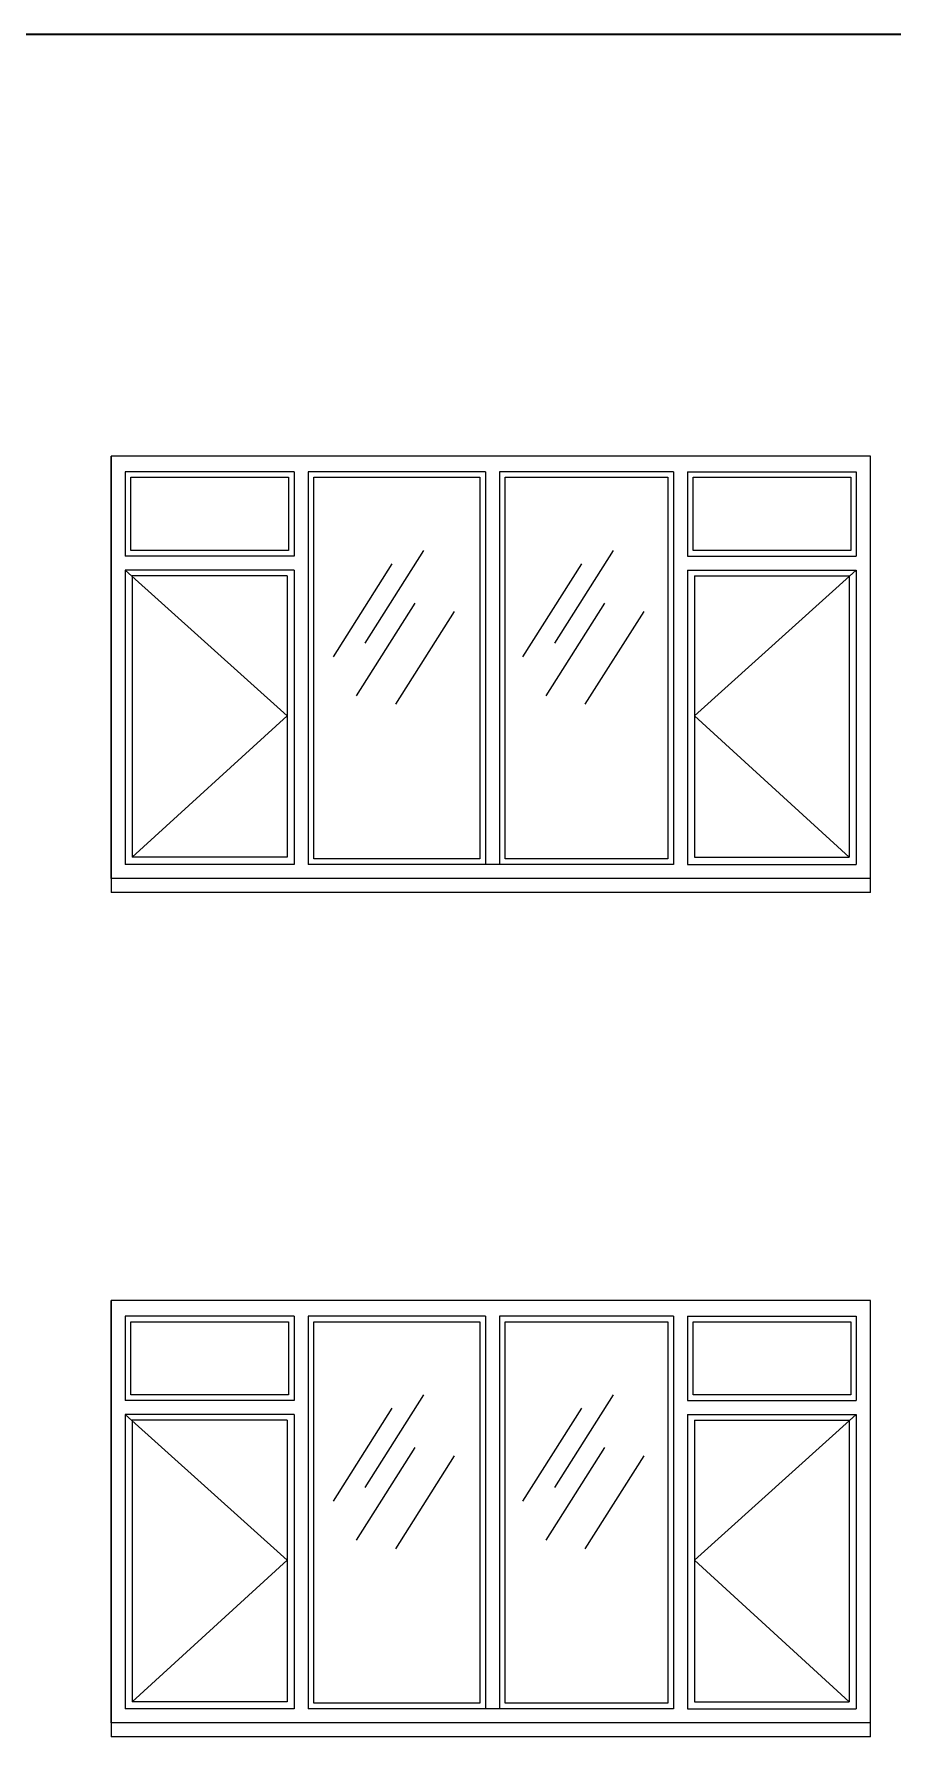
# Model space of a CAD drawing. Header units: inches. Extents: x -7543 to -822, y 102837 to 190349.
# Drawn here: x -826.7258 to -826.6648, y 102837.1789 to 102837.2999 of the extents above; entities that cross this region are included whole.
import ezdxf

# ---------------------------------------------------------------- set-up
doc = ezdxf.new("R2010")
doc.units = ezdxf.units.IN
doc.header["$MEASUREMENT"] = 0
doc.linetypes.add('ACAD_ISO07W100', pattern=[3, 0, -3])
doc.layers.add('DUVAR', color=7, linetype='Continuous', lineweight=35, true_color=0xfc4642)
doc.layers.add('PENCERE', color=7, linetype='Continuous', lineweight=18, true_color=0xffb360)

msp = doc.modelspace()

# ---------------------------------------------------------------- linework, layer by layer
at = {"layer": 'DUVAR'}
msp.add_line((-826.72741, 102837.29989, -0.002), (-826.6632, 102837.29989, -0.002), dxfattribs=at)
at = {"layer": 'PENCERE'}
for p, q in [((-826.72036, 102837.23989, -0.002), (-826.72036, 102837.26989, -0.002)), ((-826.66641, 102837.26989, -0.002), (-826.72036, 102837.26989, -0.002)), ((-826.72036, 102837.26989, -0.002), (-826.72036, 102837.23989, -0.002)), ((-826.72036, 102837.23989, -0.002), (-826.72036, 102837.26989, -0.002)), ((-826.66641, 102837.26989, -0.002), (-826.72036, 102837.26989, -0.002)), ((-826.72036, 102837.26989, -0.002), (-826.72036, 102837.23989, -0.002)), ((-826.66641, 102837.23889, -0.002), (-826.66641, 102837.26989, -0.002)), ((-826.66641, 102837.23889, -0.002), (-826.66641, 102837.26989, -0.002)), ((-826.71936, 102837.26879, -0.002), (-826.71936, 102837.26279, -0.002)), ((-826.70736, 102837.26879, -0.002), (-826.71936, 102837.26879, -0.002)), ((-826.71936, 102837.26879, -0.002), (-826.71936, 102837.26279, -0.002)), ((-826.70736, 102837.26879, -0.002), (-826.71936, 102837.26879, -0.002)), ((-826.71896, 102837.26839, -0.002), (-826.70776, 102837.26839, -0.002)), ((-826.71896, 102837.26319, -0.002), (-826.71896, 102837.26839, -0.002)), ((-826.71896, 102837.26839, -0.002), (-826.70776, 102837.26839, -0.002)), ((-826.71896, 102837.26319, -0.002), (-826.71896, 102837.26839, -0.002)), ((-826.70776, 102837.26839, -0.002), (-826.70776, 102837.26319, -0.002)), ((-826.70776, 102837.26839, -0.002), (-826.70776, 102837.26319, -0.002)), ((-826.70736, 102837.26879, -0.002), (-826.70736, 102837.26279, -0.002)), ((-826.70736, 102837.26879, -0.002), (-826.70736, 102837.26279, -0.002)), ((-826.70636, 102837.26879, -0.002), (-826.70636, 102837.26279, -0.002)), ((-826.70636, 102837.26879, -0.002), (-826.70636, 102837.24089, -0.002)), ((-826.69377, 102837.26879, -0.002), (-826.70636, 102837.26879, -0.002)), ((-826.70636, 102837.26879, -0.002), (-826.70636, 102837.26279, -0.002)), ((-826.70636, 102837.26879, -0.002), (-826.70636, 102837.24089, -0.002)), ((-826.69377, 102837.26879, -0.002), (-826.70636, 102837.26879, -0.002)), ((-826.70596, 102837.26839, -0.002), (-826.69417, 102837.26839, -0.002)), ((-826.70596, 102837.24129, -0.002), (-826.70596, 102837.26839, -0.002)), ((-826.70596, 102837.26839, -0.002), (-826.69417, 102837.26839, -0.002)), ((-826.70596, 102837.24129, -0.002), (-826.70596, 102837.26839, -0.002)), ((-826.69417, 102837.26839, -0.002), (-826.69417, 102837.24129, -0.002)), ((-826.69417, 102837.26839, -0.002), (-826.69417, 102837.24129, -0.002)), ((-826.69377, 102837.26879, -0.002), (-826.69377, 102837.26279, -0.002)), ((-826.69377, 102837.26879, -0.002), (-826.69377, 102837.24089, -0.002)), ((-826.69377, 102837.26879, -0.002), (-826.69377, 102837.26279, -0.002)), ((-826.69377, 102837.26879, -0.002), (-826.69377, 102837.24089, -0.002)), ((-826.68041, 102837.26879, -0.002), (-826.69277, 102837.26879, -0.002)), ((-826.69277, 102837.26879, -0.002), (-826.69277, 102837.26279, -0.002)), ((-826.69277, 102837.26879, -0.002), (-826.69277, 102837.24089, -0.002)), ((-826.68041, 102837.26879, -0.002), (-826.69277, 102837.26879, -0.002)), ((-826.69277, 102837.26879, -0.002), (-826.69277, 102837.26279, -0.002)), ((-826.69277, 102837.26879, -0.002), (-826.69277, 102837.24089, -0.002)), ((-826.69237, 102837.26839, -0.002), (-826.68081, 102837.26839, -0.002)), ((-826.69237, 102837.24129, -0.002), (-826.69237, 102837.26839, -0.002)), ((-826.69237, 102837.26839, -0.002), (-826.68081, 102837.26839, -0.002)), ((-826.69237, 102837.24129, -0.002), (-826.69237, 102837.26839, -0.002)), ((-826.68081, 102837.26839, -0.002), (-826.68081, 102837.24129, -0.002)), ((-826.68081, 102837.26839, -0.002), (-826.68081, 102837.24129, -0.002)), ((-826.68041, 102837.26879, -0.002), (-826.68041, 102837.26279, -0.002)), ((-826.68041, 102837.26879, -0.002), (-826.68041, 102837.24089, -0.002)), ((-826.68041, 102837.26879, -0.002), (-826.68041, 102837.26279, -0.002)), ((-826.68041, 102837.26879, -0.002), (-826.68041, 102837.24089, -0.002)), ((-826.67941, 102837.26879, -0.002), (-826.67941, 102837.26279, -0.002)), ((-826.67941, 102837.26879, -0.002), (-826.66741, 102837.26879, -0.002)), ((-826.67941, 102837.26879, -0.002), (-826.67941, 102837.26279, -0.002)), ((-826.67941, 102837.26879, -0.002), (-826.66741, 102837.26879, -0.002)), ((-826.67901, 102837.26839, -0.002), (-826.66781, 102837.26839, -0.002)), ((-826.67901, 102837.26319, -0.002), (-826.67901, 102837.26839, -0.002)), ((-826.67901, 102837.26839, -0.002), (-826.66781, 102837.26839, -0.002)), ((-826.67901, 102837.26319, -0.002), (-826.67901, 102837.26839, -0.002)), ((-826.66781, 102837.26839, -0.002), (-826.66781, 102837.26319, -0.002)), ((-826.66781, 102837.26839, -0.002), (-826.66781, 102837.26319, -0.002)), ((-826.66741, 102837.26879, -0.002), (-826.66741, 102837.26279, -0.002)), ((-826.66741, 102837.26879, -0.002), (-826.66741, 102837.26279, -0.002)), ((-826.70636, 102837.26524, -0.002), (-826.70636, 102837.26279, -0.002)), ((-826.70636, 102837.26524, -0.002), (-826.70636, 102837.26279, -0.002)), ((-826.68041, 102837.26524, -0.002), (-826.68041, 102837.26279, -0.002)), ((-826.68041, 102837.26524, -0.002), (-826.68041, 102837.26279, -0.002)), ((-826.70736, 102837.26279, -0.002), (-826.71936, 102837.26279, -0.002)), ((-826.70736, 102837.26279, -0.002), (-826.71936, 102837.26279, -0.002)), ((-826.70776, 102837.26319, -0.002), (-826.71896, 102837.26319, -0.002)), ((-826.70776, 102837.26319, -0.002), (-826.71896, 102837.26319, -0.002)), ((-826.69816, 102837.26319, -0.002), (-826.70233, 102837.2566, -0.002)), ((-826.68469, 102837.26319, -0.002), (-826.68886, 102837.2566, -0.002)), ((-826.67941, 102837.26279, -0.002), (-826.66741, 102837.26279, -0.002)), ((-826.67941, 102837.26279, -0.002), (-826.66741, 102837.26279, -0.002)), ((-826.66781, 102837.26319, -0.002), (-826.67901, 102837.26319, -0.002)), ((-826.66781, 102837.26319, -0.002), (-826.67901, 102837.26319, -0.002)), ((-826.71936, 102837.26179, -0.002), (-826.71936, 102837.24089, -0.002)), ((-826.70736, 102837.26179, -0.002), (-826.71936, 102837.26179, -0.002)), ((-826.71936, 102837.26179, -0.002), (-826.71936, 102837.24089, -0.002)), ((-826.70736, 102837.26179, -0.002), (-826.71936, 102837.26179, -0.002)), ((-826.71886, 102837.26139, -0.002), (-826.71886, 102837.24139, -0.002)), ((-826.70786, 102837.26139, -0.002), (-826.71886, 102837.26139, -0.002)), ((-826.71886, 102837.26139, -0.002), (-826.71886, 102837.24139, -0.002)), ((-826.70786, 102837.26139, -0.002), (-826.71886, 102837.26139, -0.002)), ((-826.70786, 102837.26139, -0.002), (-826.70786, 102837.24139, -0.002)), ((-826.70786, 102837.26139, -0.002), (-826.70786, 102837.24139, -0.002)), ((-826.70736, 102837.26179, -0.002), (-826.70736, 102837.24089, -0.002)), ((-826.70736, 102837.26179, -0.002), (-826.70736, 102837.24089, -0.002)), ((-826.70042, 102837.26224, -0.002), (-826.70459, 102837.25564, -0.002)), ((-826.68695, 102837.26224, -0.002), (-826.69112, 102837.25564, -0.002)), ((-826.67941, 102837.26179, -0.002), (-826.67941, 102837.24089, -0.002)), ((-826.67941, 102837.26179, -0.002), (-826.66741, 102837.26179, -0.002)), ((-826.67941, 102837.26179, -0.002), (-826.67941, 102837.24089, -0.002)), ((-826.67941, 102837.26179, -0.002), (-826.66741, 102837.26179, -0.002)), ((-826.67891, 102837.26139, -0.002), (-826.67891, 102837.24139, -0.002)), ((-826.67891, 102837.26139, -0.002), (-826.66791, 102837.26139, -0.002)), ((-826.67891, 102837.26139, -0.002), (-826.67891, 102837.24139, -0.002)), ((-826.67891, 102837.26139, -0.002), (-826.66791, 102837.26139, -0.002)), ((-826.66791, 102837.26139, -0.002), (-826.66791, 102837.24139, -0.002)), ((-826.66791, 102837.26139, -0.002), (-826.66791, 102837.24139, -0.002)), ((-826.66741, 102837.26179, -0.002), (-826.66741, 102837.24089, -0.002)), ((-826.66741, 102837.26179, -0.002), (-826.66741, 102837.24089, -0.002)), ((-826.69877, 102837.25946, -0.002), (-826.70294, 102837.25286, -0.002)), ((-826.69599, 102837.25885, -0.002), (-826.70016, 102837.25226, -0.002)), ((-826.6853, 102837.25946, -0.002), (-826.68947, 102837.25286, -0.002)), ((-826.68252, 102837.25885, -0.002), (-826.68669, 102837.25226, -0.002)), ((-826.70736, 102837.24089, -0.002), (-826.71936, 102837.24089, -0.002)), ((-826.70736, 102837.24089, -0.002), (-826.71936, 102837.24089, -0.002)), ((-826.70786, 102837.24139, -0.002), (-826.71886, 102837.24139, -0.002)), ((-826.70786, 102837.24139, -0.002), (-826.71886, 102837.24139, -0.002)), ((-826.68041, 102837.24089, -0.002), (-826.70636, 102837.24089, -0.002)), ((-826.68041, 102837.24089, -0.002), (-826.70636, 102837.24089, -0.002)), ((-826.69417, 102837.24129, -0.002), (-826.70596, 102837.24129, -0.002)), ((-826.69417, 102837.24129, -0.002), (-826.70596, 102837.24129, -0.002)), ((-826.68081, 102837.24129, -0.002), (-826.69237, 102837.24129, -0.002)), ((-826.68081, 102837.24129, -0.002), (-826.69237, 102837.24129, -0.002)), ((-826.67941, 102837.24089, -0.002), (-826.66741, 102837.24089, -0.002)), ((-826.67941, 102837.24089, -0.002), (-826.66741, 102837.24089, -0.002)), ((-826.67891, 102837.24139, -0.002), (-826.66791, 102837.24139, -0.002)), ((-826.67891, 102837.24139, -0.002), (-826.66791, 102837.24139, -0.002)), ((-826.66641, 102837.23989, -0.002), (-826.72036, 102837.23989, -0.002)), ((-826.72036, 102837.23989, -0.002), (-826.72036, 102837.23889, -0.002)), ((-826.66641, 102837.23989, -0.002), (-826.72036, 102837.23989, -0.002)), ((-826.72036, 102837.23989, -0.002), (-826.72036, 102837.23889, -0.002)), ((-826.66641, 102837.23889, -0.002), (-826.72036, 102837.23889, -0.002)), ((-826.66641, 102837.23889, -0.002), (-826.72036, 102837.23889, -0.002)), ((-826.72036, 102837.17989, -0.002), (-826.72036, 102837.20989, -0.002)), ((-826.66641, 102837.20989, -0.002), (-826.72036, 102837.20989, -0.002)), ((-826.72036, 102837.20989, -0.002), (-826.72036, 102837.17989, -0.002)), ((-826.72036, 102837.17989, -0.002), (-826.72036, 102837.20989, -0.002)), ((-826.66641, 102837.20989, -0.002), (-826.72036, 102837.20989, -0.002)), ((-826.72036, 102837.20989, -0.002), (-826.72036, 102837.17989, -0.002)), ((-826.66641, 102837.17889, -0.002), (-826.66641, 102837.20989, -0.002)), ((-826.66641, 102837.17889, -0.002), (-826.66641, 102837.20989, -0.002)), ((-826.71936, 102837.20879, -0.002), (-826.71936, 102837.20279, -0.002)), ((-826.70736, 102837.20879, -0.002), (-826.71936, 102837.20879, -0.002)), ((-826.71936, 102837.20879, -0.002), (-826.71936, 102837.20279, -0.002)), ((-826.70736, 102837.20879, -0.002), (-826.71936, 102837.20879, -0.002)), ((-826.71896, 102837.20839, -0.002), (-826.70776, 102837.20839, -0.002)), ((-826.71896, 102837.20319, -0.002), (-826.71896, 102837.20839, -0.002)), ((-826.71896, 102837.20839, -0.002), (-826.70776, 102837.20839, -0.002)), ((-826.71896, 102837.20319, -0.002), (-826.71896, 102837.20839, -0.002)), ((-826.70776, 102837.20839, -0.002), (-826.70776, 102837.20319, -0.002)), ((-826.70776, 102837.20839, -0.002), (-826.70776, 102837.20319, -0.002)), ((-826.70736, 102837.20879, -0.002), (-826.70736, 102837.20279, -0.002)), ((-826.70736, 102837.20879, -0.002), (-826.70736, 102837.20279, -0.002)), ((-826.70636, 102837.20879, -0.002), (-826.70636, 102837.20279, -0.002)), ((-826.70636, 102837.20879, -0.002), (-826.70636, 102837.18089, -0.002)), ((-826.69377, 102837.20879, -0.002), (-826.70636, 102837.20879, -0.002)), ((-826.70636, 102837.20879, -0.002), (-826.70636, 102837.20279, -0.002)), ((-826.70636, 102837.20879, -0.002), (-826.70636, 102837.18089, -0.002)), ((-826.69377, 102837.20879, -0.002), (-826.70636, 102837.20879, -0.002)), ((-826.70596, 102837.20839, -0.002), (-826.69417, 102837.20839, -0.002)), ((-826.70596, 102837.18129, -0.002), (-826.70596, 102837.20839, -0.002)), ((-826.70596, 102837.20839, -0.002), (-826.69417, 102837.20839, -0.002)), ((-826.70596, 102837.18129, -0.002), (-826.70596, 102837.20839, -0.002)), ((-826.69417, 102837.20839, -0.002), (-826.69417, 102837.18129, -0.002)), ((-826.69417, 102837.20839, -0.002), (-826.69417, 102837.18129, -0.002)), ((-826.69377, 102837.20879, -0.002), (-826.69377, 102837.20279, -0.002)), ((-826.69377, 102837.20879, -0.002), (-826.69377, 102837.18089, -0.002)), ((-826.69377, 102837.20879, -0.002), (-826.69377, 102837.20279, -0.002)), ((-826.69377, 102837.20879, -0.002), (-826.69377, 102837.18089, -0.002)), ((-826.68041, 102837.20879, -0.002), (-826.69277, 102837.20879, -0.002)), ((-826.69277, 102837.20879, -0.002), (-826.69277, 102837.20279, -0.002)), ((-826.69277, 102837.20879, -0.002), (-826.69277, 102837.18089, -0.002)), ((-826.68041, 102837.20879, -0.002), (-826.69277, 102837.20879, -0.002)), ((-826.69277, 102837.20879, -0.002), (-826.69277, 102837.20279, -0.002)), ((-826.69277, 102837.20879, -0.002), (-826.69277, 102837.18089, -0.002)), ((-826.69237, 102837.20839, -0.002), (-826.68081, 102837.20839, -0.002)), ((-826.69237, 102837.18129, -0.002), (-826.69237, 102837.20839, -0.002)), ((-826.69237, 102837.20839, -0.002), (-826.68081, 102837.20839, -0.002)), ((-826.69237, 102837.18129, -0.002), (-826.69237, 102837.20839, -0.002)), ((-826.68081, 102837.20839, -0.002), (-826.68081, 102837.18129, -0.002)), ((-826.68081, 102837.20839, -0.002), (-826.68081, 102837.18129, -0.002)), ((-826.68041, 102837.20879, -0.002), (-826.68041, 102837.20279, -0.002)), ((-826.68041, 102837.20879, -0.002), (-826.68041, 102837.18089, -0.002)), ((-826.68041, 102837.20879, -0.002), (-826.68041, 102837.20279, -0.002)), ((-826.68041, 102837.20879, -0.002), (-826.68041, 102837.18089, -0.002)), ((-826.67941, 102837.20879, -0.002), (-826.67941, 102837.20279, -0.002)), ((-826.67941, 102837.20879, -0.002), (-826.66741, 102837.20879, -0.002)), ((-826.67941, 102837.20879, -0.002), (-826.67941, 102837.20279, -0.002)), ((-826.67941, 102837.20879, -0.002), (-826.66741, 102837.20879, -0.002)), ((-826.67901, 102837.20839, -0.002), (-826.66781, 102837.20839, -0.002)), ((-826.67901, 102837.20319, -0.002), (-826.67901, 102837.20839, -0.002)), ((-826.67901, 102837.20839, -0.002), (-826.66781, 102837.20839, -0.002)), ((-826.67901, 102837.20319, -0.002), (-826.67901, 102837.20839, -0.002)), ((-826.66781, 102837.20839, -0.002), (-826.66781, 102837.20319, -0.002)), ((-826.66781, 102837.20839, -0.002), (-826.66781, 102837.20319, -0.002)), ((-826.66741, 102837.20879, -0.002), (-826.66741, 102837.20279, -0.002)), ((-826.66741, 102837.20879, -0.002), (-826.66741, 102837.20279, -0.002)), ((-826.70636, 102837.20524, -0.002), (-826.70636, 102837.20279, -0.002)), ((-826.70636, 102837.20524, -0.002), (-826.70636, 102837.20279, -0.002)), ((-826.68041, 102837.20524, -0.002), (-826.68041, 102837.20279, -0.002)), ((-826.68041, 102837.20524, -0.002), (-826.68041, 102837.20279, -0.002)), ((-826.70776, 102837.20319, -0.002), (-826.71896, 102837.20319, -0.002)), ((-826.70776, 102837.20319, -0.002), (-826.71896, 102837.20319, -0.002)), ((-826.69816, 102837.20319, -0.002), (-826.70233, 102837.1966, -0.002)), ((-826.68469, 102837.20319, -0.002), (-826.68886, 102837.1966, -0.002)), ((-826.66781, 102837.20319, -0.002), (-826.67901, 102837.20319, -0.002)), ((-826.66781, 102837.20319, -0.002), (-826.67901, 102837.20319, -0.002)), ((-826.70736, 102837.20279, -0.002), (-826.71936, 102837.20279, -0.002)), ((-826.70736, 102837.20279, -0.002), (-826.71936, 102837.20279, -0.002)), ((-826.70042, 102837.20224, -0.002), (-826.70459, 102837.19564, -0.002)), ((-826.68695, 102837.20224, -0.002), (-826.69112, 102837.19564, -0.002)), ((-826.67941, 102837.20279, -0.002), (-826.66741, 102837.20279, -0.002)), ((-826.67941, 102837.20279, -0.002), (-826.66741, 102837.20279, -0.002)), ((-826.71936, 102837.20179, -0.002), (-826.71936, 102837.18089, -0.002)), ((-826.70736, 102837.20179, -0.002), (-826.71936, 102837.20179, -0.002)), ((-826.71936, 102837.20179, -0.002), (-826.71936, 102837.18089, -0.002)), ((-826.70736, 102837.20179, -0.002), (-826.71936, 102837.20179, -0.002)), ((-826.71886, 102837.20139, -0.002), (-826.71886, 102837.18139, -0.002)), ((-826.70786, 102837.20139, -0.002), (-826.71886, 102837.20139, -0.002)), ((-826.71886, 102837.20139, -0.002), (-826.71886, 102837.18139, -0.002)), ((-826.70786, 102837.20139, -0.002), (-826.71886, 102837.20139, -0.002)), ((-826.70786, 102837.20139, -0.002), (-826.70786, 102837.18139, -0.002)), ((-826.70786, 102837.20139, -0.002), (-826.70786, 102837.18139, -0.002)), ((-826.70736, 102837.20179, -0.002), (-826.70736, 102837.18089, -0.002)), ((-826.70736, 102837.20179, -0.002), (-826.70736, 102837.18089, -0.002)), ((-826.67941, 102837.20179, -0.002), (-826.67941, 102837.18089, -0.002)), ((-826.67941, 102837.20179, -0.002), (-826.66741, 102837.20179, -0.002)), ((-826.67941, 102837.20179, -0.002), (-826.67941, 102837.18089, -0.002)), ((-826.67941, 102837.20179, -0.002), (-826.66741, 102837.20179, -0.002)), ((-826.67891, 102837.20139, -0.002), (-826.67891, 102837.18139, -0.002)), ((-826.67891, 102837.20139, -0.002), (-826.66791, 102837.20139, -0.002)), ((-826.67891, 102837.20139, -0.002), (-826.67891, 102837.18139, -0.002)), ((-826.67891, 102837.20139, -0.002), (-826.66791, 102837.20139, -0.002)), ((-826.66791, 102837.20139, -0.002), (-826.66791, 102837.18139, -0.002)), ((-826.66791, 102837.20139, -0.002), (-826.66791, 102837.18139, -0.002)), ((-826.66741, 102837.20179, -0.002), (-826.66741, 102837.18089, -0.002)), ((-826.66741, 102837.20179, -0.002), (-826.66741, 102837.18089, -0.002)), ((-826.69877, 102837.19946, -0.002), (-826.70294, 102837.19286, -0.002)), ((-826.6853, 102837.19946, -0.002), (-826.68947, 102837.19286, -0.002)), ((-826.69599, 102837.19885, -0.002), (-826.70016, 102837.19226, -0.002)), ((-826.68252, 102837.19885, -0.002), (-826.68669, 102837.19226, -0.002)), ((-826.70786, 102837.18139, -0.002), (-826.71886, 102837.18139, -0.002)), ((-826.70786, 102837.18139, -0.002), (-826.71886, 102837.18139, -0.002)), ((-826.69417, 102837.18129, -0.002), (-826.70596, 102837.18129, -0.002)), ((-826.69417, 102837.18129, -0.002), (-826.70596, 102837.18129, -0.002)), ((-826.68081, 102837.18129, -0.002), (-826.69237, 102837.18129, -0.002)), ((-826.68081, 102837.18129, -0.002), (-826.69237, 102837.18129, -0.002)), ((-826.67891, 102837.18139, -0.002), (-826.66791, 102837.18139, -0.002)), ((-826.67891, 102837.18139, -0.002), (-826.66791, 102837.18139, -0.002)), ((-826.70736, 102837.18089, -0.002), (-826.71936, 102837.18089, -0.002)), ((-826.70736, 102837.18089, -0.002), (-826.71936, 102837.18089, -0.002)), ((-826.68041, 102837.18089, -0.002), (-826.70636, 102837.18089, -0.002)), ((-826.68041, 102837.18089, -0.002), (-826.70636, 102837.18089, -0.002)), ((-826.67941, 102837.18089, -0.002), (-826.66741, 102837.18089, -0.002)), ((-826.67941, 102837.18089, -0.002), (-826.66741, 102837.18089, -0.002)), ((-826.66641, 102837.17989, -0.002), (-826.72036, 102837.17989, -0.002)), ((-826.72036, 102837.17989, -0.002), (-826.72036, 102837.17889, -0.002)), ((-826.66641, 102837.17989, -0.002), (-826.72036, 102837.17989, -0.002)), ((-826.72036, 102837.17989, -0.002), (-826.72036, 102837.17889, -0.002)), ((-826.66641, 102837.17889, -0.002), (-826.72036, 102837.17889, -0.002)), ((-826.66641, 102837.17889, -0.002), (-826.72036, 102837.17889, -0.002))]:
    msp.add_line(p, q, dxfattribs=at)
at = {"layer": 'PENCERE', "linetype": 'ACAD_ISO07W100'}
for p, q in [((-826.71936, 102837.26179, -0.002), (-826.70786, 102837.25144, -0.002)), ((-826.71936, 102837.26179, -0.002), (-826.70786, 102837.25144, -0.002)), ((-826.66741, 102837.26179, -0.002), (-826.67891, 102837.25144, -0.002)), ((-826.66741, 102837.26179, -0.002), (-826.67891, 102837.25144, -0.002)), ((-826.70786, 102837.25144, -0.002), (-826.71886, 102837.24139, -0.002)), ((-826.70786, 102837.25144, -0.002), (-826.71886, 102837.24139, -0.002)), ((-826.67891, 102837.25144, -0.002), (-826.66791, 102837.24139, -0.002)), ((-826.67891, 102837.25144, -0.002), (-826.66791, 102837.24139, -0.002)), ((-826.71936, 102837.20179, -0.002), (-826.70786, 102837.19144, -0.002)), ((-826.71936, 102837.20179, -0.002), (-826.70786, 102837.19144, -0.002)), ((-826.66741, 102837.20179, -0.002), (-826.67891, 102837.19144, -0.002)), ((-826.66741, 102837.20179, -0.002), (-826.67891, 102837.19144, -0.002)), ((-826.70786, 102837.19144, -0.002), (-826.71886, 102837.18139, -0.002)), ((-826.70786, 102837.19144, -0.002), (-826.71886, 102837.18139, -0.002)), ((-826.67891, 102837.19144, -0.002), (-826.66791, 102837.18139, -0.002)), ((-826.67891, 102837.19144, -0.002), (-826.66791, 102837.18139, -0.002))]:
    msp.add_line(p, q, dxfattribs=at)

doc.saveas('drawing.dxf')
